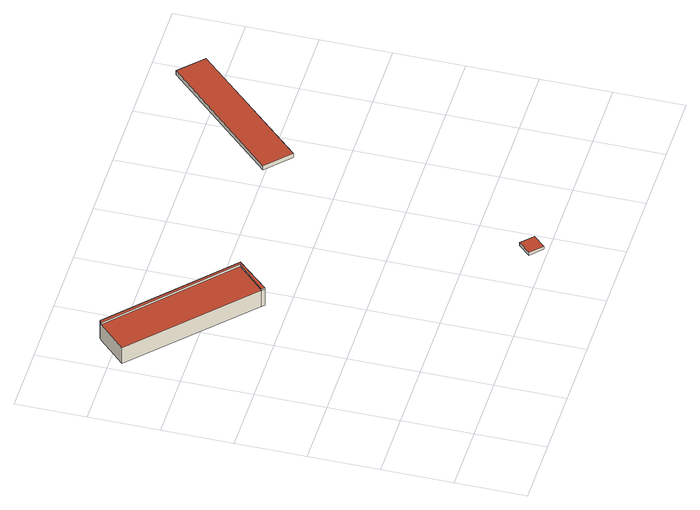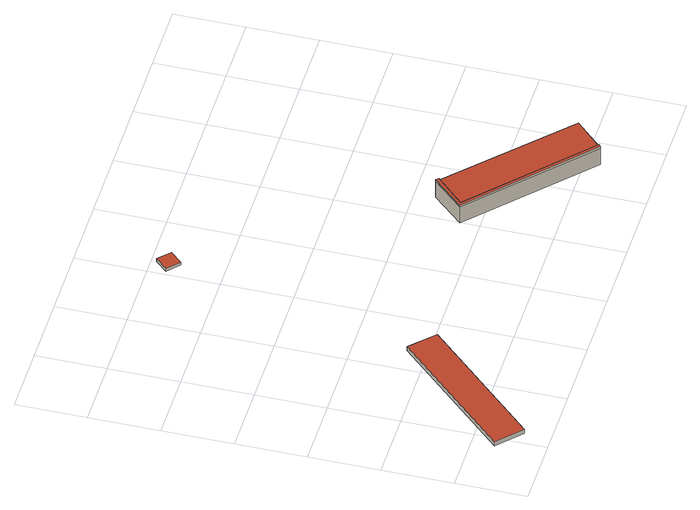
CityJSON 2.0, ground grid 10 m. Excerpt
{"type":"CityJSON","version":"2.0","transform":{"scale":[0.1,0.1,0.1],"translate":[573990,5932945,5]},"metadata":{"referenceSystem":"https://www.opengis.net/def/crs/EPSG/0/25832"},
"CityObjects":{
"building1":{"type":"Building","attributes":{"Grundfläche 2D":"130.041342","Grundhöhe NN":"6.592"},"geometry":[{"type":"Solid","lod":"3","boundaries":[[[[0,1,2,3,4,5]],[[6,7,8,9]],[[7,10,2,1]],[[10,11,3,2]],[[11,12,4,3]],[[12,9,5,4]],[[0,5,9,8]],[[8,7,1,0]],[[10,7,13,14]],[[7,6,15,13]],[[11,10,14,16]],[[12,11,16,17]],[[15,6,9,12,17,18]],[[17,16,14,13,15,18]]]],"semantics":{"surfaces":[{"type":"RoofSurface"},{"type":"WallSurface"},{"type":"GroundSurface"}],"values":[[0,0,1,1,1,1,1,1,1,1,1,1,1,2]]}}]},
"building2":{"type":"Building","attributes":{"Grundfläche 2D":"5.623244","Grundhöhe NN":"5.858"},"geometry":[{"type":"Solid","lod":"3","boundaries":[[[[19,20,21,22]],[[23,24,22,21]],[[24,25,19,22]],[[25,26,20,19]],[[26,23,21,20]],[[26,25,24,23]]]],"semantics":{"surfaces":[{"type":"RoofSurface"},{"type":"WallSurface"},{"type":"GroundSurface"}],"values":[[0,1,1,1,1,2]]}}]},
"building3":{"type":"Building","attributes":{"Grundfläche 2D":"103.099391","Grundhöhe NN":"6.129"},"geometry":[{"type":"Solid","lod":"3","boundaries":[[[[27,28,29,30]],[[31,32,30,29]],[[32,33,27,30]],[[33,34,28,27]],[[34,31,29,28]],[[34,33,32,31]]]],"semantics":{"surfaces":[{"type":"RoofSurface"},{"type":"WallSurface"},{"type":"GroundSurface"}],"values":[[0,1,1,1,1,2]]}}]}
},
"vertices":[
[203,374,47],[164,334,47],[167,330,47],[208,375,47],[48,523,47],[44,520,47],[7,482,44],[164,334,44],[203,374,44],[44,520,44],[167,330,44],[208,375,44],[48,523,44],[164,334,16],[167,330,16],[7,482,16],[208,375,16],[48,523,16],[44,520,16],
[378,7,14],[394,24,14],[377,40,14],[361,23,14],[377,40,9],[361,23,9],[378,7,9],[394,24,9],
[431,404,18],[465,372,18],[617,532,18],[583,564,18],[617,532,11],[583,564,11],[431,404,11],[465,372,11]
]}
